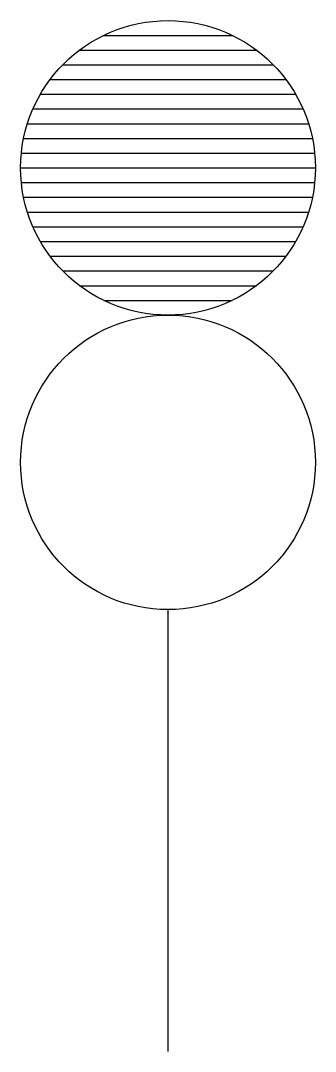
# Model space of a CAD drawing. Extents: x -0.062 to 0.062, y 0 to 0.438.
import ezdxf

# ---------------------------------------------------------------- set-up
doc = ezdxf.new("R2010")
doc.units = 0
doc.layers.get('0').update_dxf_attribs({"linetype": 'CONTINUOUS'})

# ---------------------------------------------------------------- blocks, each defined once
blk = doc.blocks.new('*X')
at = {"color": 0}
for p, q in [((-0.02724, 0.30625), (0.02724, 0.30625)), ((-0.0375, 0.3), (0.0375, 0.3)), ((-0.04463, 0.29375), (0.04463, 0.29375)), ((-0.05, 0.2875), (0.05, 0.2875)), ((-0.05413, 0.28125), (0.05413, 0.28125)), ((-0.05728, 0.275), (0.05728, 0.275)), ((-0.05962, 0.26875), (0.05962, 0.26875)), ((-0.06124, 0.2625), (0.06124, 0.2625)), ((-0.06219, 0.25625), (0.06219, 0.25625)), ((-0.0625, 0.25), (0.0625, 0.25)), ((-0.06219, 0.24375), (0.06219, 0.24375)), ((-0.06124, 0.2375), (0.06124, 0.2375)), ((-0.05962, 0.23125), (0.05962, 0.23125)), ((-0.05728, 0.225), (0.05728, 0.225)), ((-0.05413, 0.21875), (0.05413, 0.21875)), ((-0.05, 0.2125), (0.05, 0.2125)), ((-0.04463, 0.20625), (0.04463, 0.20625)), ((-0.0375, 0.2), (0.0375, 0.2)), ((-0.02724, 0.19375), (0.02724, 0.19375))]:
    blk.add_line(p, q, dxfattribs=at)

msp = doc.modelspace()

# ---------------------------------------------------------------- linework, layer by layer
at = {"color": 0}
msp.add_line((0, 0), (0, 0.1875), dxfattribs=at)
for centre in [(0, 0.375), (0, 0.25)]:
    msp.add_circle(centre, 0.0625, dxfattribs=at)

# ---------------------------------------------------------------- block references
msp.add_blockref('*X', (0, 0.125), dxfattribs=at)

doc.saveas('drawing.dxf')
